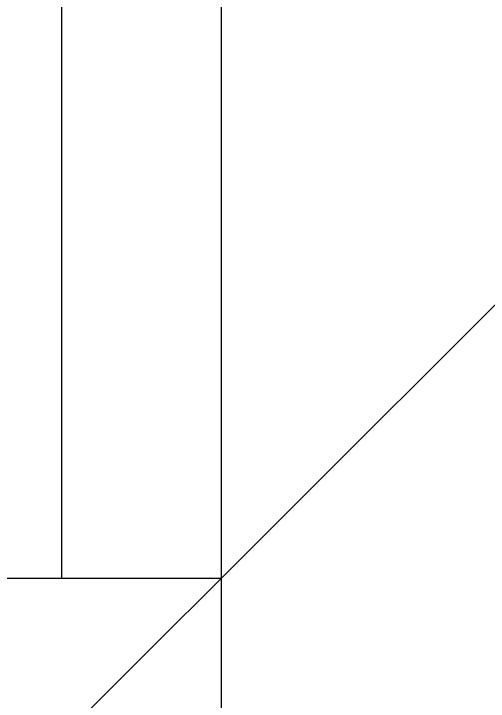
# Model space of a CAD drawing. Header units: millimetres. Extents: x 98197 to 106565, y 53890 to 60222.
# Drawn here: x 101219.2 to 101323.2, y 56398.6 to 56549.5 of the extents above; entities that cross this region are included whole.
import ezdxf

# ---------------------------------------------------------------- set-up
doc = ezdxf.new("R2010")
doc.units = ezdxf.units.MM
doc.header["$LTSCALE"] = 50
doc.header["$MEASUREMENT"] = 0
doc.linetypes.add('HIDDEN', pattern=[0.375, 0.25, -0.125])
doc.layers.get('0').update_dxf_attribs({"color": 8, "linetype": 'CONTINUOUS'})
doc.layers.add('00', color=7, linetype='HIDDEN')
doc.layers.add('36雨排水', color=3, linetype='CONTINUOUS')

# ---------------------------------------------------------------- blocks, each defined once
blk = doc.blocks.new('1111111')
at = {"layer": '36雨排水', "linetype": 'Continuous'}
blk.add_line((4902.82, 3830.25), (4712.61, 3640.04), dxfattribs=at)

msp = doc.modelspace()

# ---------------------------------------------------------------- linework, layer by layer
for p, q in [((101229.654, 56620.566), (101229.654, 56425.566)), ((101264.654, 56620.566), (101264.654, 56400.566))]:
    msp.add_line(p, q)
msp.add_lwpolyline([(101264.654, 56355.566), (101194.654, 56355.566), (101194.654, 56425.566), (101264.654, 56425.566)], close=True)
at = {"layer": '00'}
msp.add_line((101264.654, 57025.566), (101264.654, 56425.566), dxfattribs=at)
msp.add_lwpolyline([(101264.654, 56355.566), (101194.654, 56355.566), (101194.654, 56425.566), (101264.654, 56425.566)], close=True, dxfattribs=at)

# ---------------------------------------------------------------- block references
at = {"layer": '36雨排水', "linetype": 'Continuous'}
msp.add_blockref('1111111', (96521.291, 52754.768), dxfattribs=at)

doc.saveas('drawing.dxf')
